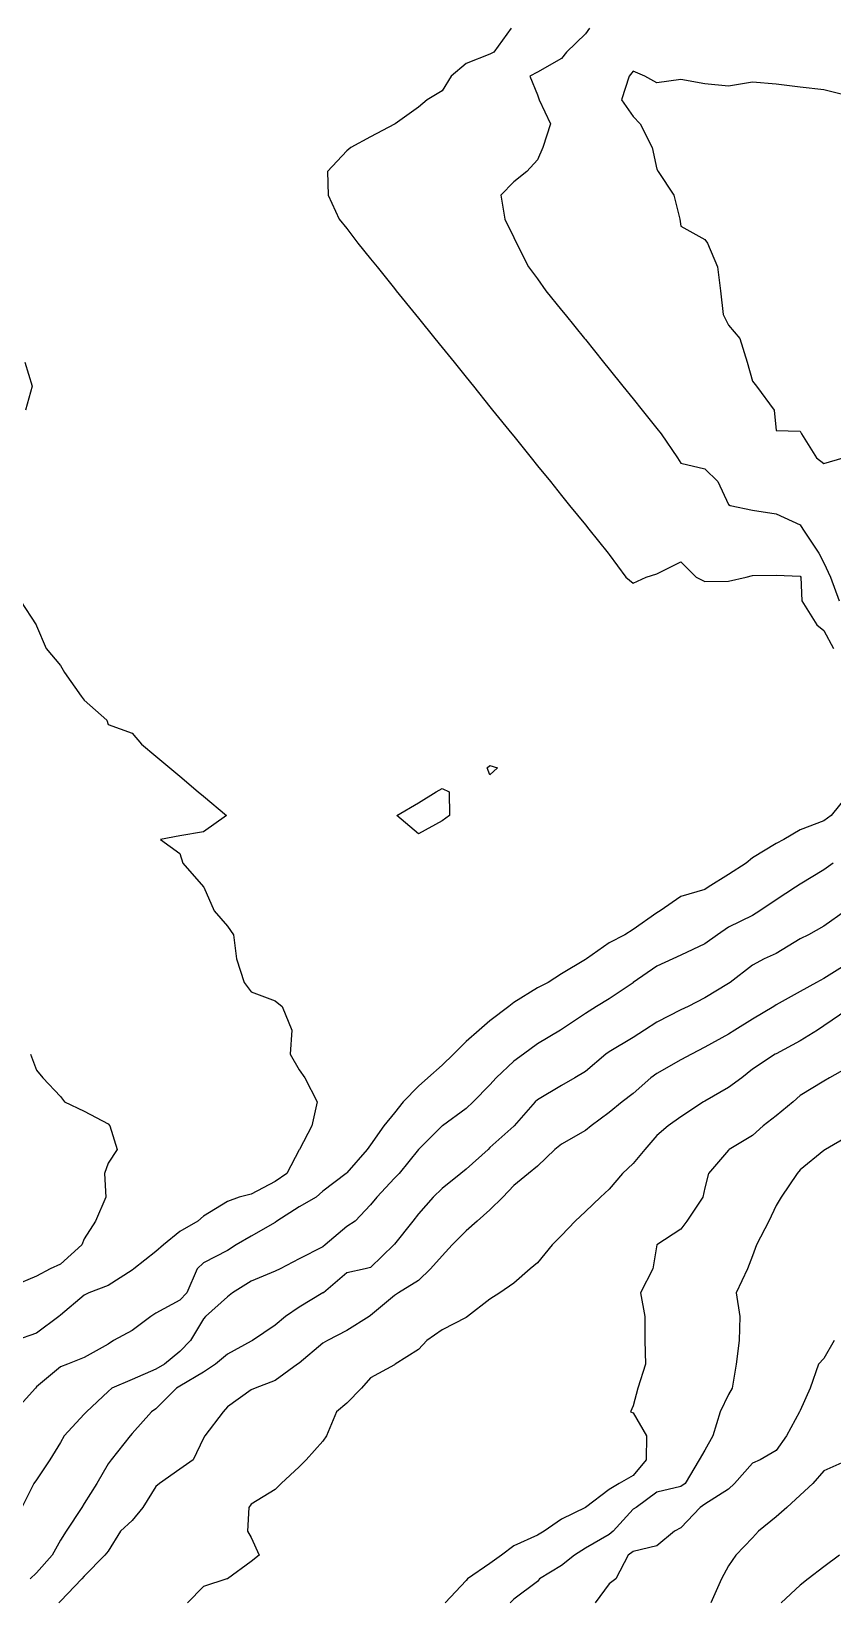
# Model space of a CAD drawing. Header units: metres. Extents: x 2681030 to 2681330, y 1246000 to 1246290.
# Drawn here: x 2681227.14 to 2681243.93, y 1246017.26 to 1246050.18 of the extents above; entities that cross this region are included whole.
import ezdxf

# ---------------------------------------------------------------- set-up
doc = ezdxf.new("R2010")
doc.units = ezdxf.units.M
doc.layers.add('BASIS_HOEHENLINIEN', color=8, linetype='Continuous')

msp = doc.modelspace()

# ---------------------------------------------------------------- linework, layer by layer
at = {"layer": 'BASIS_HOEHENLINIEN'}
for points, elevation in [([(2681237.196, 1246050.25), (2681236.835, 1246049.75), (2681236.75, 1246049.71), (2681236.25, 1246049.511), (2681235.937, 1246049.25), (2681235.75, 1246048.941), (2681235.436, 1246048.75), (2681235.25, 1246048.6), (2681234.761, 1246048.25), (2681234.75, 1246048.244), (2681234.25, 1246047.975), (2681233.833, 1246047.75), (2681233.75, 1246047.681), (2681233.349, 1246047.25), (2681233.36, 1246046.75), (2681233.594, 1246046.25), (2681233.75, 1246046.054), (2681233.981, 1246045.75), (2681234.25, 1246045.417), (2681234.385, 1246045.25), (2681234.75, 1246044.798), (2681234.788, 1246044.75), (2681235.192, 1246044.25), (2681235.25, 1246044.178), (2681235.595, 1246043.75), (2681235.75, 1246043.559), (2681235.999, 1246043.25), (2681236.25, 1246042.939), (2681236.403, 1246042.75), (2681236.75, 1246042.319), (2681236.806, 1246042.25), (2681237.21, 1246041.75), (2681237.25, 1246041.7), (2681237.613, 1246041.25), (2681237.75, 1246041.081), (2681238.017, 1246040.75), (2681238.25, 1246040.461), (2681238.42, 1246040.25), (2681238.75, 1246039.842), (2681238.824, 1246039.75), (2681239.227, 1246039.25), (2681239.25, 1246039.222), (2681239.599, 1246038.75), (2681239.75, 1246038.622), (2681240.025, 1246038.75), (2681240.25, 1246038.816), (2681240.75, 1246039.069), (2681241.075, 1246038.75), (2681241.25, 1246038.656), (2681241.75, 1246038.665), (2681242.122, 1246038.75), (2681242.25, 1246038.783), (2681242.75, 1246038.787), (2681243.25, 1246038.771), (2681243.262, 1246038.75), (2681243.288, 1246038.25), (2681243.602, 1246037.75), (2681243.75, 1246037.626), (2681243.952, 1246037.25)], 441.5), ([(2681238.835, 1246050.25), (2681238.75, 1246050.131), (2681238.354, 1246049.75), (2681238.25, 1246049.618), (2681237.75, 1246049.328), (2681237.583, 1246049.25), (2681237.75, 1246048.856), (2681237.785, 1246048.75), (2681238.018, 1246048.25), (2681237.857, 1246047.75), (2681237.75, 1246047.491), (2681237.521, 1246047.25), (2681237.25, 1246047.031), (2681236.976, 1246046.75), (2681237.061, 1246046.25), (2681237.25, 1246045.869), (2681237.309, 1246045.75), (2681237.558, 1246045.25), (2681237.75, 1246044.999), (2681237.923, 1246044.75), (2681238.25, 1246044.344), (2681238.326, 1246044.25), (2681238.73, 1246043.75), (2681238.75, 1246043.725), (2681239.133, 1246043.25), (2681239.25, 1246043.105), (2681239.537, 1246042.75), (2681239.75, 1246042.486), (2681239.94, 1246042.25), (2681240.25, 1246041.866), (2681240.339, 1246041.75), (2681240.68, 1246041.25), (2681240.75, 1246041.137), (2681241.25, 1246041.014), (2681241.526, 1246040.75), (2681241.75, 1246040.271), (2681241.786, 1246040.25), (2681242.25, 1246040.148), (2681242.75, 1246040.074), (2681243.25, 1246039.841), (2681243.309, 1246039.75), (2681243.643, 1246039.25), (2681243.75, 1246039.048), (2681243.889, 1246038.75), (2681244.071, 1246038.25)], 441), ([(2681244.25, 1246048.838), (2681243.75, 1246048.96), (2681243.25, 1246049.02), (2681242.75, 1246049.081), (2681242.25, 1246049.118), (2681241.75, 1246049.035), (2681241.25, 1246049.086), (2681240.75, 1246049.179), (2681240.25, 1246049.107), (2681239.994, 1246049.25), (2681239.75, 1246049.354), (2681239.667, 1246049.25), (2681239.504, 1246048.75), (2681239.75, 1246048.404), (2681239.9, 1246048.25), (2681240.151, 1246047.75), (2681240.25, 1246047.3), (2681240.273, 1246047.25), (2681240.602, 1246046.75), (2681240.729, 1246046.25), (2681240.75, 1246046.103), (2681241.25, 1246045.821), (2681241.307, 1246045.75), (2681241.518, 1246045.25), (2681241.581, 1246044.75), (2681241.637, 1246044.25), (2681241.75, 1246044.028), (2681241.984, 1246043.75), (2681242.139, 1246043.25), (2681242.25, 1246042.854), (2681242.334, 1246042.75), (2681242.703, 1246042.25), (2681242.75, 1246041.824), (2681243.25, 1246041.809), (2681243.276, 1246041.75), (2681243.592, 1246041.25), (2681243.75, 1246041.127), (2681244.153, 1246041.25)], 440.5), ([(2681227.003, 1246043.25), (2681227.155, 1246042.75), (2681227.021, 1246042.25)], 442), ([(2681226.912, 1246038.25), (2681227.244, 1246037.75), (2681227.25, 1246037.725), (2681227.449, 1246037.25), (2681227.75, 1246036.893), (2681227.836, 1246036.75), (2681228.185, 1246036.25), (2681228.25, 1246036.169), (2681228.722, 1246035.75), (2681228.75, 1246035.656), (2681229.25, 1246035.478), (2681229.449, 1246035.25), (2681229.75, 1246034.996), (2681230.042, 1246034.75), (2681230.25, 1246034.575), (2681230.636, 1246034.25), (2681230.75, 1246034.154), (2681231.229, 1246033.75), (2681230.75, 1246033.409), (2681230.25, 1246033.325), (2681229.85, 1246033.25), (2681230.25, 1246032.954), (2681230.316, 1246032.75), (2681230.75, 1246032.256), (2681230.757, 1246032.25), (2681230.973, 1246031.75), (2681231.25, 1246031.429), (2681231.377, 1246031.25), (2681231.438, 1246030.75), (2681231.597, 1246030.25), (2681231.75, 1246030.059), (2681232.25, 1246029.869), (2681232.396, 1246029.75), (2681232.6, 1246029.25), (2681232.561, 1246028.75), (2681232.75, 1246028.418), (2681232.871, 1246028.25), (2681233.128, 1246027.75), (2681233.019, 1246027.25), (2681232.756, 1246026.75), (2681232.75, 1246026.743), (2681232.496, 1246026.25), (2681232.25, 1246026.083), (2681231.75, 1246025.817), (2681231.497, 1246025.75), (2681231.25, 1246025.66), (2681230.75, 1246025.351), (2681230.626, 1246025.25), (2681230.25, 1246025.035), (2681229.912, 1246024.75), (2681229.75, 1246024.613), (2681229.286, 1246024.25), (2681229.25, 1246024.221), (2681228.75, 1246023.904), (2681228.347, 1246023.75), (2681228.25, 1246023.695), (2681227.75, 1246023.28), (2681227.717, 1246023.25), (2681227.25, 1246022.905), (2681226.81, 1246022.75)], 442), ([(2681236.906, 1246034.75), (2681236.75, 1246034.606), (2681236.692, 1246034.75), (2681236.75, 1246034.8), (2681236.906, 1246034.75)], 442), ([(2681244.25, 1246034.185), (2681243.904, 1246033.75), (2681243.75, 1246033.642), (2681243.25, 1246033.453), (2681242.906, 1246033.25), (2681242.75, 1246033.166), (2681242.25, 1246032.867), (2681242.121, 1246032.75), (2681241.75, 1246032.512), (2681241.323, 1246032.25), (2681241.25, 1246032.204), (2681240.75, 1246032.055), (2681240.318, 1246031.75), (2681240.25, 1246031.713), (2681239.75, 1246031.365), (2681239.575, 1246031.25), (2681239.25, 1246031.083), (2681238.771, 1246030.75), (2681238.75, 1246030.732), (2681238.25, 1246030.43), (2681237.968, 1246030.25), (2681237.75, 1246030.141), (2681237.25, 1246029.835), (2681237.143, 1246029.75), (2681236.75, 1246029.45), (2681236.522, 1246029.25), (2681236.25, 1246029.014), (2681235.986, 1246028.75), (2681235.75, 1246028.518), (2681235.449, 1246028.25), (2681235.25, 1246028.076), (2681234.929, 1246027.75), (2681234.75, 1246027.518), (2681234.53, 1246027.25), (2681234.25, 1246026.846), (2681234.18, 1246026.75), (2681233.75, 1246026.264), (2681233.738, 1246026.25), (2681233.25, 1246025.876), (2681233.11, 1246025.75), (2681232.75, 1246025.552), (2681232.283, 1246025.25), (2681232.25, 1246025.223), (2681231.75, 1246024.934), (2681231.429, 1246024.75), (2681231.25, 1246024.636), (2681230.75, 1246024.375), (2681230.618, 1246024.25), (2681230.4, 1246023.75), (2681230.25, 1246023.595), (2681229.75, 1246023.321), (2681229.643, 1246023.25), (2681229.25, 1246022.955), (2681228.86, 1246022.75), (2681228.75, 1246022.67), (2681228.25, 1246022.392), (2681227.899, 1246022.25), (2681227.75, 1246022.194), (2681227.25, 1246021.774), (2681227.225, 1246021.75), (2681226.781, 1246021.25)], 441.5), ([(2681235.904, 1246033.75), (2681235.75, 1246033.64), (2681235.25, 1246033.366), (2681234.801, 1246033.75), (2681235.25, 1246034.016), (2681235.621, 1246034.25), (2681235.75, 1246034.314), (2681235.895, 1246034.25), (2681235.904, 1246033.75)], 442), ([(2681243.945, 1246032.75), (2681243.75, 1246032.611), (2681243.25, 1246032.313), (2681243.152, 1246032.25), (2681242.75, 1246031.982), (2681242.404, 1246031.75), (2681242.25, 1246031.656), (2681241.75, 1246031.414), (2681241.519, 1246031.25), (2681241.25, 1246031.061), (2681240.75, 1246030.823), (2681240.583, 1246030.75), (2681240.25, 1246030.596), (2681239.754, 1246030.25), (2681239.75, 1246030.247), (2681239.25, 1246029.91), (2681238.985, 1246029.75), (2681238.75, 1246029.605), (2681238.25, 1246029.264), (2681238.227, 1246029.25), (2681237.75, 1246028.964), (2681237.454, 1246028.75), (2681237.25, 1246028.606), (2681236.884, 1246028.25), (2681236.75, 1246028.104), (2681236.401, 1246027.75), (2681236.25, 1246027.608), (2681235.756, 1246027.25), (2681235.75, 1246027.245), (2681235.251, 1246026.75), (2681235.25, 1246026.749), (2681234.846, 1246026.25), (2681234.75, 1246026.151), (2681234.38, 1246025.75), (2681234.25, 1246025.593), (2681233.925, 1246025.25), (2681233.75, 1246025.136), (2681233.297, 1246024.75), (2681233.25, 1246024.711), (2681232.75, 1246024.458), (2681232.352, 1246024.25), (2681232.25, 1246024.2), (2681231.75, 1246023.995), (2681231.352, 1246023.75), (2681231.25, 1246023.662), (2681230.793, 1246023.25), (2681230.75, 1246023.204), (2681230.472, 1246022.75), (2681230.25, 1246022.52), (2681229.928, 1246022.25), (2681229.75, 1246022.144), (2681229.25, 1246021.93), (2681228.824, 1246021.75), (2681228.75, 1246021.68), (2681228.294, 1246021.25), (2681228.25, 1246021.203), (2681227.826, 1246020.75), (2681227.75, 1246020.613), (2681227.529, 1246020.25), (2681227.25, 1246019.825), (2681227.192, 1246019.75), (2681226.938, 1246019.25)], 441), ([(2681244.203, 1246031.75), (2681243.75, 1246031.432), (2681243.425, 1246031.25), (2681243.25, 1246031.164), (2681242.75, 1246030.857), (2681242.5, 1246030.75), (2681242.25, 1246030.618), (2681241.784, 1246030.25), (2681241.75, 1246030.231), (2681241.25, 1246029.93), (2681240.901, 1246029.75), (2681240.75, 1246029.679), (2681240.25, 1246029.42), (2681239.987, 1246029.25), (2681239.75, 1246029.097), (2681239.25, 1246028.799), (2681239.179, 1246028.75), (2681238.75, 1246028.384), (2681238.53, 1246028.25), (2681238.25, 1246028.095), (2681237.75, 1246027.792), (2681237.699, 1246027.75), (2681237.259, 1246027.25), (2681237.25, 1246027.24), (2681236.75, 1246026.79), (2681236.712, 1246026.75), (2681236.25, 1246026.342), (2681236.141, 1246026.25), (2681235.75, 1246025.933), (2681235.559, 1246025.75), (2681235.25, 1246025.4), (2681235.132, 1246025.25), (2681234.75, 1246024.764), (2681234.735, 1246024.75), (2681234.25, 1246024.275), (2681234.138, 1246024.25), (2681233.75, 1246024.163), (2681233.26, 1246023.75), (2681233.25, 1246023.744), (2681232.75, 1246023.445), (2681232.463, 1246023.25), (2681232.25, 1246023.072), (2681231.775, 1246022.75), (2681231.75, 1246022.737), (2681231.25, 1246022.46), (2681230.996, 1246022.25), (2681230.75, 1246022.085), (2681230.25, 1246021.791), (2681230.181, 1246021.75), (2681229.75, 1246021.314), (2681229.657, 1246021.25), (2681229.25, 1246020.8), (2681229.212, 1246020.75), (2681228.812, 1246020.25), (2681228.75, 1246020.162), (2681228.511, 1246019.75), (2681228.25, 1246019.331), (2681228.201, 1246019.25), (2681227.867, 1246018.75), (2681227.75, 1246018.562), (2681227.579, 1246018.25), (2681227.25, 1246017.882), (2681227.118, 1246017.75)], 440.5), ([(2681244.25, 1246030.651), (2681243.75, 1246030.337), (2681243.593, 1246030.25), (2681243.25, 1246030.064), (2681242.75, 1246029.781), (2681242.697, 1246029.75), (2681242.25, 1246029.482), (2681241.879, 1246029.25), (2681241.75, 1246029.171), (2681241.25, 1246028.897), (2681240.974, 1246028.75), (2681240.75, 1246028.629), (2681240.25, 1246028.344), (2681240.124, 1246028.25), (2681239.75, 1246027.928), (2681239.522, 1246027.75), (2681239.25, 1246027.526), (2681238.872, 1246027.25), (2681238.75, 1246027.149), (2681238.25, 1246026.86), (2681238.11, 1246026.75), (2681237.75, 1246026.401), (2681237.561, 1246026.25), (2681237.25, 1246025.995), (2681237.022, 1246025.75), (2681236.75, 1246025.49), (2681236.485, 1246025.25), (2681236.25, 1246025.044), (2681235.958, 1246024.75), (2681235.75, 1246024.52), (2681235.508, 1246024.25), (2681235.25, 1246024.007), (2681234.836, 1246023.75), (2681234.75, 1246023.694), (2681234.25, 1246023.271), (2681234.217, 1246023.25), (2681233.75, 1246022.959), (2681233.347, 1246022.75), (2681233.25, 1246022.692), (2681232.75, 1246022.271), (2681232.717, 1246022.25), (2681232.25, 1246021.909), (2681231.83, 1246021.75), (2681231.75, 1246021.712), (2681231.25, 1246021.361), (2681231.157, 1246021.25), (2681230.778, 1246020.75), (2681230.75, 1246020.698), (2681230.529, 1246020.25), (2681230.25, 1246020.052), (2681229.827, 1246019.75), (2681229.75, 1246019.686), (2681229.475, 1246019.25), (2681229.25, 1246018.979), (2681229.005, 1246018.75), (2681228.75, 1246018.336), (2681228.681, 1246018.25), (2681228.25, 1246017.806), (2681228.2, 1246017.75), (2681227.75, 1246017.288), (2681227.719, 1246017.25)], 440), ([(2681244.25, 1246029.688), (2681243.75, 1246029.341), (2681243.611, 1246029.25), (2681243.25, 1246029.026), (2681242.75, 1246028.759), (2681242.73, 1246028.75), (2681242.25, 1246028.436), (2681242.032, 1246028.25), (2681241.75, 1246028.052), (2681241.25, 1246027.765), (2681241.225, 1246027.75), (2681240.75, 1246027.434), (2681240.483, 1246027.25), (2681240.25, 1246027.046), (2681239.995, 1246026.75), (2681239.75, 1246026.46), (2681239.528, 1246026.25), (2681239.25, 1246025.923), (2681239.066, 1246025.75), (2681238.75, 1246025.451), (2681238.538, 1246025.25), (2681238.25, 1246024.946), (2681238.053, 1246024.75), (2681237.75, 1246024.377), (2681237.591, 1246024.25), (2681237.25, 1246023.953), (2681236.959, 1246023.75), (2681236.75, 1246023.613), (2681236.278, 1246023.25), (2681236.25, 1246023.23), (2681235.75, 1246022.969), (2681235.43, 1246022.75), (2681235.25, 1246022.56), (2681234.766, 1246022.25), (2681234.75, 1246022.24), (2681234.25, 1246021.965), (2681234.057, 1246021.75), (2681233.75, 1246021.435), (2681233.533, 1246021.25), (2681233.322, 1246020.75), (2681233.25, 1246020.638), (2681232.901, 1246020.25), (2681232.75, 1246020.098), (2681232.372, 1246019.75), (2681232.25, 1246019.627), (2681231.75, 1246019.315), (2681231.699, 1246019.25), (2681231.672, 1246018.75), (2681231.75, 1246018.619), (2681231.914, 1246018.25), (2681231.75, 1246018.117), (2681231.25, 1246017.754), (2681231.237, 1246017.75), (2681230.75, 1246017.594), (2681230.412, 1246017.25)], 439.5), ([(2681227.122, 1246028.75), (2681227.25, 1246028.412), (2681227.384, 1246028.25), (2681227.75, 1246027.865), (2681227.838, 1246027.75), (2681228.25, 1246027.555), (2681228.75, 1246027.289), (2681228.784, 1246027.25), (2681228.936, 1246026.75), (2681228.75, 1246026.463), (2681228.673, 1246026.25), (2681228.698, 1246025.75), (2681228.487, 1246025.25), (2681228.25, 1246024.877), (2681228.2, 1246024.75), (2681227.75, 1246024.349), (2681227.533, 1246024.25), (2681227.25, 1246024.099), (2681226.75, 1246023.886)], 442.5), ([(2681244.25, 1246028.469), (2681243.868, 1246028.25), (2681243.75, 1246028.186), (2681243.25, 1246027.885), (2681243.102, 1246027.75), (2681242.75, 1246027.456), (2681242.475, 1246027.25), (2681242.25, 1246027.045), (2681241.766, 1246026.75), (2681241.75, 1246026.736), (2681241.332, 1246026.25), (2681241.25, 1246025.951), (2681241.213, 1246025.75), (2681240.878, 1246025.25), (2681240.75, 1246025.085), (2681240.25, 1246024.751), (2681240.249, 1246024.75), (2681240.164, 1246024.25), (2681239.908, 1246023.75), (2681239.993, 1246023.25), (2681239.993, 1246022.75), (2681240.011, 1246022.25), (2681239.846, 1246021.75), (2681239.75, 1246021.378), (2681239.697, 1246021.25), (2681239.75, 1246021.23), (2681240.028, 1246020.75), (2681240.024, 1246020.25), (2681239.75, 1246019.917), (2681239.455, 1246019.75), (2681239.25, 1246019.625), (2681238.751, 1246019.25), (2681238.75, 1246019.249), (2681238.25, 1246019.003), (2681237.885, 1246018.75), (2681237.75, 1246018.665), (2681237.25, 1246018.448), (2681236.993, 1246018.25), (2681236.75, 1246018.072), (2681236.283, 1246017.75), (2681236.25, 1246017.716), (2681235.813, 1246017.25)], 439), ([(2681244.25, 1246027.023), (2681243.783, 1246026.75), (2681243.75, 1246026.728), (2681243.25, 1246026.323), (2681243.187, 1246026.25), (2681242.856, 1246025.75), (2681242.75, 1246025.578), (2681242.592, 1246025.25), (2681242.333, 1246024.75), (2681242.25, 1246024.526), (2681242.151, 1246024.25), (2681241.911, 1246023.75), (2681241.987, 1246023.25), (2681241.972, 1246022.75), (2681241.91, 1246022.25), (2681241.827, 1246021.75), (2681241.75, 1246021.613), (2681241.573, 1246021.25), (2681241.423, 1246020.75), (2681241.25, 1246020.448), (2681241.136, 1246020.25), (2681240.841, 1246019.75), (2681240.75, 1246019.687), (2681240.25, 1246019.569), (2681239.814, 1246019.25), (2681239.75, 1246019.211), (2681239.335, 1246018.75), (2681239.25, 1246018.679), (2681238.75, 1246018.393), (2681238.525, 1246018.25), (2681238.25, 1246018.032), (2681237.79, 1246017.75), (2681237.75, 1246017.699), (2681237.25, 1246017.324), (2681237.173, 1246017.25)], 438.5), ([(2681243.964, 1246022.75), (2681243.75, 1246022.372), (2681243.638, 1246022.25), (2681243.458, 1246021.75), (2681243.25, 1246021.283), (2681243.239, 1246021.25), (2681242.966, 1246020.75), (2681242.75, 1246020.441), (2681242.414, 1246020.25), (2681242.25, 1246020.176), (2681241.872, 1246019.75), (2681241.75, 1246019.63), (2681241.25, 1246019.316), (2681241.156, 1246019.25), (2681240.75, 1246018.822), (2681240.62, 1246018.75), (2681240.25, 1246018.443), (2681239.75, 1246018.328), (2681239.644, 1246018.25), (2681239.387, 1246017.75), (2681239.25, 1246017.648), (2681238.952, 1246017.25)], 438), ([(2681244.25, 1246020.241), (2681243.75, 1246020.018), (2681243.515, 1246019.75), (2681243.25, 1246019.507), (2681242.969, 1246019.25), (2681242.75, 1246019.05), (2681242.381, 1246018.75), (2681242.25, 1246018.609), (2681241.902, 1246018.25), (2681241.75, 1246018.028), (2681241.6, 1246017.75), (2681241.378, 1246017.25)], 437.5), ([(2681244.072, 1246018.25), (2681243.75, 1246018.006), (2681243.421, 1246017.75), (2681243.25, 1246017.62), (2681242.854, 1246017.25)], 437)]:
    msp.add_lwpolyline(points, dxfattribs=dict(at, elevation=elevation))

doc.saveas('drawing.dxf')
